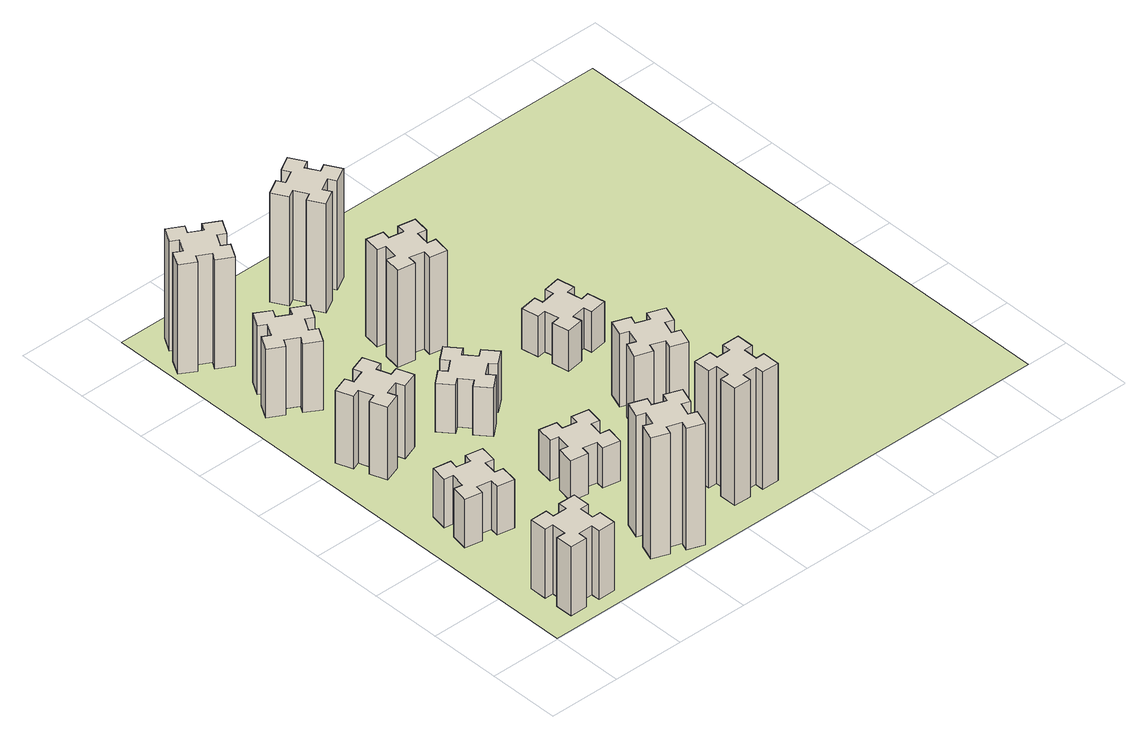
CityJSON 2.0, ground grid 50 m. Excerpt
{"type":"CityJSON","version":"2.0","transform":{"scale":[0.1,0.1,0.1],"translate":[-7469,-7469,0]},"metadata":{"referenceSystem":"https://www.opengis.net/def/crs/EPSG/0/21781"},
"CityObjects":{
"building1":{"type":"Building","attributes":{"class":"1000","function":"1000","usage":"1000","yearOfConstruction":2016,"roofType":"1000","measuredHeight":51,"storeysAboveGround":30,"storeysBelowGround":0},"geometry":[{"type":"Solid","lod":"1","boundaries":[[[[0,1,2,3,4,5,6,7,8,9,10,11,12,13,14,15,16,17,18,19]],[[17,16,20,21]],[[16,15,22,20]],[[15,14,23,22]],[[14,13,24,23]],[[13,12,25,24]],[[12,11,26,25]],[[11,10,27,26]],[[10,9,28,27]],[[9,8,29,28]],[[8,7,30,29]],[[7,6,31,30]],[[6,5,32,31]],[[5,4,33,32]],[[4,3,34,33]],[[3,2,35,34]],[[2,1,36,35]],[[1,0,37,36]],[[0,19,38,37]],[[19,18,39,38]],[[18,17,21,39]],[[24,25,26,27,28,29,30,31,32,33,34,35,36,37,38,39,21,20,22,23]]]]}]},
"building2":{"type":"Building","attributes":{"class":"1000","function":"1000","usage":"1000","yearOfConstruction":2016,"roofType":"1000","measuredHeight":36,"storeysAboveGround":30,"storeysBelowGround":0},"geometry":[{"type":"Solid","lod":"1","boundaries":[[[[40,41,42,43,44,45,46,47,48,49,50,51,52,53,54,55,56,57,58,59]],[[57,56,60,61]],[[56,55,62,60]],[[55,54,63,62]],[[54,53,64,63]],[[53,52,65,64]],[[52,51,66,65]],[[51,50,67,66]],[[50,49,68,67]],[[49,48,69,68]],[[48,47,70,69]],[[47,46,71,70]],[[46,45,72,71]],[[45,44,73,72]],[[44,43,74,73]],[[43,42,75,74]],[[42,41,76,75]],[[41,40,77,76]],[[40,59,78,77]],[[59,58,79,78]],[[58,57,61,79]],[[64,65,66,67,68,69,70,71,72,73,74,75,76,77,78,79,61,60,62,63]]]]}]},
"building3":{"type":"Building","attributes":{"class":"1000","function":"1000","usage":"1000","yearOfConstruction":2016,"roofType":"1000","measuredHeight":54,"storeysAboveGround":30,"storeysBelowGround":0},"geometry":[{"type":"Solid","lod":"1","boundaries":[[[[80,81,82,83,84,85,86,87,88,89,90,91,92,93,94,95,96,97,98,99]],[[97,96,100,101]],[[96,95,102,100]],[[95,94,103,102]],[[94,93,104,103]],[[93,92,105,104]],[[92,91,106,105]],[[91,90,107,106]],[[90,89,108,107]],[[89,88,109,108]],[[88,87,110,109]],[[87,86,111,110]],[[86,85,112,111]],[[85,84,113,112]],[[84,83,114,113]],[[83,82,115,114]],[[82,81,116,115]],[[81,80,117,116]],[[80,99,118,117]],[[99,98,119,118]],[[98,97,101,119]],[[104,105,106,107,108,109,110,111,112,113,114,115,116,117,118,119,101,100,102,103]]]]}]},
"building4":{"type":"Building","attributes":{"class":"1000","function":"1000","usage":"1000","yearOfConstruction":2016,"roofType":"1000","measuredHeight":51,"storeysAboveGround":30,"storeysBelowGround":0},"geometry":[{"type":"Solid","lod":"1","boundaries":[[[[120,121,122,123,124,125,126,127,128,129,130,131,132,133,134,135,136,137,138,139]],[[137,136,140,141]],[[136,135,142,140]],[[135,134,143,142]],[[134,133,144,143]],[[133,132,145,144]],[[132,131,146,145]],[[131,130,147,146]],[[130,129,148,147]],[[129,128,149,148]],[[128,127,150,149]],[[127,126,151,150]],[[126,125,152,151]],[[125,124,153,152]],[[124,123,154,153]],[[123,122,155,154]],[[122,121,156,155]],[[121,120,157,156]],[[120,139,158,157]],[[139,138,159,158]],[[138,137,141,159]],[[144,145,146,147,148,149,150,151,152,153,154,155,156,157,158,159,141,140,142,143]]]]}]},
"building5":{"type":"Building","attributes":{"class":"1000","function":"1000","usage":"1000","yearOfConstruction":2016,"roofType":"1000","measuredHeight":90,"storeysAboveGround":30,"storeysBelowGround":0},"geometry":[{"type":"Solid","lod":"1","boundaries":[[[[160,161,162,163,164,165,166,167,168,169,170,171,172,173,174,175,176,177,178,179]],[[177,176,180,181]],[[176,175,182,180]],[[175,174,183,182]],[[174,173,184,183]],[[173,172,185,184]],[[172,171,186,185]],[[171,170,187,186]],[[170,169,188,187]],[[169,168,189,188]],[[168,167,190,189]],[[167,166,191,190]],[[166,165,192,191]],[[165,164,193,192]],[[164,163,194,193]],[[163,162,195,194]],[[162,161,196,195]],[[161,160,197,196]],[[160,179,198,197]],[[179,178,199,198]],[[178,177,181,199]],[[184,185,186,187,188,189,190,191,192,193,194,195,196,197,198,199,181,180,182,183]]]]}]},
"building6":{"type":"Building","attributes":{"class":"1000","function":"1000","usage":"1000","yearOfConstruction":2016,"roofType":"1000","measuredHeight":81,"storeysAboveGround":30,"storeysBelowGround":0},"geometry":[{"type":"Solid","lod":"1","boundaries":[[[[200,201,202,203,204,205,206,207,208,209,210,211,212,213,214,215,216,217,218,219]],[[217,216,220,221]],[[216,215,222,220]],[[215,214,223,222]],[[214,213,224,223]],[[213,212,225,224]],[[212,211,226,225]],[[211,210,227,226]],[[210,209,228,227]],[[209,208,229,228]],[[208,207,230,229]],[[207,206,231,230]],[[206,205,232,231]],[[205,204,233,232]],[[204,203,234,233]],[[203,202,235,234]],[[202,201,236,235]],[[201,200,237,236]],[[200,219,238,237]],[[219,218,239,238]],[[218,217,221,239]],[[224,225,226,227,228,229,230,231,232,233,234,235,236,237,238,239,221,220,222,223]]]]}]},
"building7":{"type":"Building","attributes":{"class":"1000","function":"1000","usage":"1000","yearOfConstruction":2016,"roofType":"1000","measuredHeight":30,"storeysAboveGround":30,"storeysBelowGround":0},"geometry":[{"type":"Solid","lod":"1","boundaries":[[[[240,241,242,243,244,245,246,247,248,249,250,251,252,253,254,255,256,257,258,259]],[[257,256,260,261]],[[256,255,262,260]],[[255,254,263,262]],[[254,253,264,263]],[[253,252,265,264]],[[252,251,266,265]],[[251,250,267,266]],[[250,249,268,267]],[[249,248,269,268]],[[248,247,270,269]],[[247,246,271,270]],[[246,245,272,271]],[[245,244,273,272]],[[244,243,274,273]],[[243,242,275,274]],[[242,241,276,275]],[[241,240,277,276]],[[240,259,278,277]],[[259,258,279,278]],[[258,257,261,279]],[[264,265,266,267,268,269,270,271,272,273,274,275,276,277,278,279,261,260,262,263]]]]}]},
"building8":{"type":"Building","attributes":{"class":"1000","function":"1000","usage":"1000","yearOfConstruction":2016,"roofType":"1000","measuredHeight":36,"storeysAboveGround":30,"storeysBelowGround":0},"geometry":[{"type":"Solid","lod":"1","boundaries":[[[[280,281,282,283,284,285,286,287,288,289,290,291,292,293,294,295,296,297,298,299]],[[297,296,300,301]],[[296,295,302,300]],[[295,294,303,302]],[[294,293,304,303]],[[293,292,305,304]],[[292,291,306,305]],[[291,290,307,306]],[[290,289,308,307]],[[289,288,309,308]],[[288,287,310,309]],[[287,286,311,310]],[[286,285,312,311]],[[285,284,313,312]],[[284,283,314,313]],[[283,282,315,314]],[[282,281,316,315]],[[281,280,317,316]],[[280,299,318,317]],[[299,298,319,318]],[[298,297,301,319]],[[304,305,306,307,308,309,310,311,312,313,314,315,316,317,318,319,301,300,302,303]]]]}]},
"building9":{"type":"Building","attributes":{"class":"1000","function":"1000","usage":"1000","yearOfConstruction":2016,"roofType":"1000","measuredHeight":87,"storeysAboveGround":30,"storeysBelowGround":0},"geometry":[{"type":"Solid","lod":"1","boundaries":[[[[320,321,322,323,324,325,326,327,328,329,330,331,332,333,334,335,336,337,338,339]],[[337,336,340,341]],[[336,335,342,340]],[[335,334,343,342]],[[334,333,344,343]],[[333,332,345,344]],[[332,331,346,345]],[[331,330,347,346]],[[330,329,348,347]],[[329,328,349,348]],[[328,327,350,349]],[[327,326,351,350]],[[326,325,352,351]],[[325,324,353,352]],[[324,323,354,353]],[[323,322,355,354]],[[322,321,356,355]],[[321,320,357,356]],[[320,339,358,357]],[[339,338,359,358]],[[338,337,341,359]],[[344,345,346,347,348,349,350,351,352,353,354,355,356,357,358,359,341,340,342,343]]]]}]},
"building10":{"type":"Building","attributes":{"class":"1000","function":"1000","usage":"1000","yearOfConstruction":2016,"roofType":"1000","measuredHeight":72,"storeysAboveGround":30,"storeysBelowGround":0},"geometry":[{"type":"Solid","lod":"1","boundaries":[[[[360,361,362,363,364,365,366,367,368,369,370,371,372,373,374,375,376,377,378,379]],[[377,376,380,381]],[[376,375,382,380]],[[375,374,383,382]],[[374,373,384,383]],[[373,372,385,384]],[[372,371,386,385]],[[371,370,387,386]],[[370,369,388,387]],[[369,368,389,388]],[[368,367,390,389]],[[367,366,391,390]],[[366,365,392,391]],[[365,364,393,392]],[[364,363,394,393]],[[363,362,395,394]],[[362,361,396,395]],[[361,360,397,396]],[[360,379,398,397]],[[379,378,399,398]],[[378,377,381,399]],[[384,385,386,387,388,389,390,391,392,393,394,395,396,397,398,399,381,380,382,383]]]]}]},
"building11":{"type":"Building","attributes":{"class":"1000","function":"1000","usage":"1000","yearOfConstruction":2016,"roofType":"1000","measuredHeight":81,"storeysAboveGround":30,"storeysBelowGround":0},"geometry":[{"type":"Solid","lod":"1","boundaries":[[[[400,401,402,403,404,405,406,407,408,409,410,411,412,413,414,415,416,417,418,419]],[[417,416,420,421]],[[416,415,422,420]],[[415,414,423,422]],[[414,413,424,423]],[[413,412,425,424]],[[412,411,426,425]],[[411,410,427,426]],[[410,409,428,427]],[[409,408,429,428]],[[408,407,430,429]],[[407,406,431,430]],[[406,405,432,431]],[[405,404,433,432]],[[404,403,434,433]],[[403,402,435,434]],[[402,401,436,435]],[[401,400,437,436]],[[400,419,438,437]],[[419,418,439,438]],[[418,417,421,439]],[[424,425,426,427,428,429,430,431,432,433,434,435,436,437,438,439,421,420,422,423]]]]}]},
"building12":{"type":"Building","attributes":{"class":"1000","function":"1000","usage":"1000","yearOfConstruction":2016,"roofType":"1000","measuredHeight":54,"storeysAboveGround":30,"storeysBelowGround":0},"geometry":[{"type":"Solid","lod":"1","boundaries":[[[[440,441,442,443,444,445,446,447,448,449,450,451,452,453,454,455,456,457,458,459]],[[457,456,460,461]],[[456,455,462,460]],[[455,454,463,462]],[[454,453,464,463]],[[453,452,465,464]],[[452,451,466,465]],[[451,450,467,466]],[[450,449,468,467]],[[449,448,469,468]],[[448,447,470,469]],[[447,446,471,470]],[[446,445,472,471]],[[445,444,473,472]],[[444,443,474,473]],[[443,442,475,474]],[[442,441,476,475]],[[441,440,477,476]],[[440,459,478,477]],[[459,458,479,478]],[[458,457,461,479]],[[464,465,466,467,468,469,470,471,472,473,474,475,476,477,478,479,461,460,462,463]]]]}]},
"building13":{"type":"Building","attributes":{"class":"1000","function":"1000","usage":"1000","yearOfConstruction":2016,"roofType":"1000","measuredHeight":30,"storeysAboveGround":30,"storeysBelowGround":0},"geometry":[{"type":"Solid","lod":"1","boundaries":[[[[480,481,482,483,484,485,486,487,488,489,490,491,492,493,494,495,496,497,498,499]],[[497,496,500,501]],[[496,495,502,500]],[[495,494,503,502]],[[494,493,504,503]],[[493,492,505,504]],[[492,491,506,505]],[[491,490,507,506]],[[490,489,508,507]],[[489,488,509,508]],[[488,487,510,509]],[[487,486,511,510]],[[486,485,512,511]],[[485,484,513,512]],[[484,483,514,513]],[[483,482,515,514]],[[482,481,516,515]],[[481,480,517,516]],[[480,499,518,517]],[[499,498,519,518]],[[498,497,501,519]],[[504,505,506,507,508,509,510,511,512,513,514,515,516,517,518,519,501,500,502,503]]]]}]},
"landuse1":{"type":"LandUse","attributes":{"name":"plot1","function":"1010"},"geometry":[{"type":"MultiSurface","lod":"1","boundaries":[[[520,521,522,523]]]}]}
},
"vertices":[
[265,325,0],[265,225,0],[205,225,0],[205,105,0],[325,105,0],[325,165,0],[425,165,0],[425,105,0],[545,105,0],[545,225,0],[485,225,0],[485,325,0],[545,325,0],[545,445,0],[425,445,0],[425,385,0],[325,385,0],[325,445,0],[205,445,0],[205,325,0],[325,385,510],[325,445,510],[425,385,510],[425,445,510],[545,445,510],[545,325,510],[485,325,510],[485,225,510],[545,225,510],[545,105,510],[425,105,510],[425,165,510],[325,165,510],[325,105,510],[205,105,510],[205,225,510],[265,225,510],[265,325,510],[205,325,510],[205,445,510],
[307,1016,0],[405,998,0],[395,939,0],[513,918,0],[534,1037,0],[475,1047,0],[492,1145,0],[551,1135,0],[572,1253,0],[454,1274,0],[444,1215,0],[345,1232,0],[356,1291,0],[237,1312,0],[217,1194,0],[276,1184,0],[258,1085,0],[199,1096,0],[178,977,0],[297,957,0],[258,1085,360],[199,1096,360],[276,1184,360],[217,1194,360],[237,1312,360],[356,1291,360],[345,1232,360],[444,1215,360],[454,1274,360],[572,1253,360],[551,1135,360],[492,1145,360],[475,1047,360],[534,1037,360],[513,918,360],[395,939,360],[405,998,360],[307,1016,360],[297,957,360],[178,977,360],
[366,1835,0],[460,1869,0],[480,1813,0],[593,1854,0],[552,1967,0],[496,1946,0],[462,2040,0],[518,2060,0],[477,2173,0],[364,2132,0],[385,2076,0],[291,2042,0],[270,2098,0],[157,2057,0],[199,1944,0],[255,1965,0],[289,1871,0],[233,1850,0],[274,1737,0],[387,1779,0],[289,1871,540],[233,1850,540],[255,1965,540],[199,1944,540],[157,2057,540],[270,2098,540],[291,2042,540],[385,2076,540],[364,2132,540],[477,2173,540],[518,2060,540],[462,2040,540],[496,1946,540],[552,1967,540],[593,1854,540],[480,1813,540],[460,1869,540],[366,1835,540],[387,1779,540],[274,1737,540],
[446,2597,0],[496,2684,0],[548,2654,0],[608,2758,0],[504,2818,0],[474,2766,0],[387,2816,0],[417,2868,0],[313,2928,0],[253,2824,0],[305,2794,0],[255,2707,0],[203,2737,0],[143,2633,0],[247,2573,0],[277,2625,0],[364,2575,0],[334,2523,0],[438,2463,0],[498,2567,0],[364,2575,510],[334,2523,510],[277,2625,510],[247,2573,510],[143,2633,510],[203,2737,510],[255,2707,510],[305,2794,510],[253,2824,510],[313,2928,510],[417,2868,510],[387,2816,510],[474,2766,510],[504,2818,510],[608,2758,510],[548,2654,510],[496,2684,510],[446,2597,510],[498,2567,510],[438,2463,510],
[1029,360,0],[995,266,0],[939,287,0],[897,174,0],[1010,133,0],[1031,189,0],[1125,155,0],[1104,99,0],[1217,57,0],[1258,170,0],[1202,191,0],[1236,285,0],[1292,264,0],[1333,377,0],[1220,418,0],[1200,362,0],[1106,396,0],[1127,452,0],[1014,493,0],[973,380,0],[1106,396,900],[1127,452,900],[1200,362,900],[1220,418,900],[1333,377,900],[1292,264,900],[1236,285,900],[1202,191,900],[1258,170,900],[1217,57,900],[1104,99,900],[1125,155,900],[1031,189,900],[1010,133,900],[897,174,900],[939,287,900],[995,266,900],[1029,360,900],[973,380,900],[1014,493,900],
[374,3406,0],[287,3456,0],[317,3508,0],[213,3568,0],[153,3464,0],[205,3434,0],[155,3347,0],[103,3377,0],[43,3273,0],[147,3213,0],[177,3265,0],[264,3215,0],[234,3163,0],[338,3103,0],[398,3207,0],[346,3237,0],[396,3324,0],[448,3294,0],[508,3398,0],[404,3458,0],[396,3324,810],[448,3294,810],[346,3237,810],[398,3207,810],[338,3103,810],[234,3163,810],[264,3215,810],[177,3265,810],[147,3213,810],[43,3273,810],[103,3377,810],[155,3347,810],[205,3434,810],[153,3464,810],[213,3568,810],[317,3508,810],[287,3456,810],[374,3406,810],[404,3458,810],[508,3398,810],
[1016,1084,0],[998,985,0],[939,996,0],[918,877,0],[1037,857,0],[1047,916,0],[1145,898,0],[1135,839,0],[1253,818,0],[1274,937,0],[1215,947,0],[1232,1045,0],[1291,1035,0],[1312,1153,0],[1194,1174,0],[1184,1115,0],[1085,1132,0],[1096,1191,0],[977,1212,0],[957,1094,0],[1085,1132,300],[1096,1191,300],[1184,1115,300],[1194,1174,300],[1312,1153,300],[1291,1035,300],[1232,1045,300],[1215,947,300],[1274,937,300],[1253,818,300],[1135,839,300],[1145,898,300],[1047,916,300],[1037,857,300],[918,877,300],[939,996,300],[998,985,300],[1016,1084,300],[957,1094,300],[977,1212,300],
[983,1972,0],[906,1907,0],[868,1953,0],[776,1876,0],[853,1784,0],[899,1823,0],[963,1746,0],[917,1708,0],[994,1616,0],[1086,1693,0],[1048,1739,0],[1124,1803,0],[1163,1757,0],[1255,1834,0],[1178,1926,0],[1132,1888,0],[1067,1964,0],[1113,2003,0],[1036,2095,0],[944,2018,0],[1067,1964,360],[1113,2003,360],[1132,1888,360],[1178,1926,360],[1255,1834,360],[1163,1757,360],[1124,1803,360],[1048,1739,360],[1086,1693,360],[994,1616,360],[917,1708,360],[963,1746,360],[899,1823,360],[853,1784,360],[776,1876,360],[868,1953,360],[906,1907,360],[983,1972,360],[944,2018,360],[1036,2095,360],
[1865,325,0],[1865,425,0],[1925,425,0],[1925,545,0],[1805,545,0],[1805,485,0],[1705,485,0],[1705,545,0],[1585,545,0],[1585,425,0],[1645,425,0],[1645,325,0],[1585,325,0],[1585,205,0],[1705,205,0],[1705,265,0],[1805,265,0],[1805,205,0],[1925,205,0],[1925,325,0],[1805,265,870],[1805,205,870],[1705,265,870],[1705,205,870],[1585,205,870],[1585,325,870],[1645,325,870],[1645,425,870],[1585,425,870],[1585,545,870],[1705,545,870],[1705,485,870],[1805,485,870],[1805,545,870],[1925,545,870],[1925,425,870],[1865,425,870],[1865,325,870],[1925,325,870],[1925,205,870],
[1315,2527,0],[1332,2625,0],[1391,2615,0],[1412,2733,0],[1294,2754,0],[1284,2695,0],[1185,2712,0],[1196,2771,0],[1077,2792,0],[1057,2674,0],[1116,2664,0],[1098,2565,0],[1039,2576,0],[1018,2457,0],[1137,2437,0],[1147,2496,0],[1245,2478,0],[1235,2419,0],[1353,2398,0],[1374,2517,0],[1245,2478,720],[1235,2419,720],[1147,2496,720],[1137,2437,720],[1018,2457,720],[1039,2576,720],[1098,2565,720],[1116,2664,720],[1057,2674,720],[1077,2792,720],[1196,2771,720],[1185,2712,720],[1284,2695,720],[1294,2754,720],[1412,2733,720],[1391,2615,720],[1332,2625,720],[1315,2527,720],[1374,2517,720],[1353,2398,720],
[1104,3456,0],[1017,3406,0],[987,3458,0],[883,3398,0],[943,3294,0],[995,3324,0],[1045,3237,0],[993,3207,0],[1053,3103,0],[1157,3163,0],[1127,3215,0],[1214,3265,0],[1244,3213,0],[1348,3273,0],[1288,3377,0],[1236,3347,0],[1186,3434,0],[1238,3464,0],[1178,3568,0],[1074,3508,0],[1186,3434,810],[1238,3464,810],[1236,3347,810],[1288,3377,810],[1348,3273,810],[1244,3213,810],[1214,3265,810],[1127,3215,810],[1157,3163,810],[1053,3103,810],[993,3207,810],[1045,3237,810],[995,3324,810],[943,3294,810],[883,3398,810],[987,3458,810],[1017,3406,810],[1104,3456,810],[1074,3508,810],[1178,3568,810],
[1769,1300,0],[1735,1206,0],[1679,1227,0],[1637,1114,0],[1750,1073,0],[1771,1129,0],[1865,1095,0],[1844,1039,0],[1957,997,0],[1998,1110,0],[1942,1131,0],[1976,1225,0],[2032,1204,0],[2073,1317,0],[1960,1358,0],[1940,1302,0],[1846,1336,0],[1867,1392,0],[1754,1433,0],[1713,1320,0],[1846,1336,540],[1867,1392,540],[1940,1302,540],[1960,1358,540],[2073,1317,540],[2032,1204,540],[1976,1225,540],[1942,1131,540],[1998,1110,540],[1957,997,540],[1844,1039,540],[1865,1095,540],[1771,1129,540],[1750,1073,540],[1637,1114,540],[1679,1227,540],[1735,1206,540],[1769,1300,540],[1713,1320,540],[1754,1433,540],
[1972,1925,0],[1955,2024,0],[2014,2034,0],[1993,2152,0],[1875,2131,0],[1885,2072,0],[1787,2055,0],[1777,2114,0],[1658,2093,0],[1679,1975,0],[1738,1985,0],[1756,1887,0],[1697,1877,0],[1717,1758,0],[1836,1779,0],[1825,1838,0],[1924,1856,0],[1934,1797,0],[2052,1817,0],[2031,1936,0],[1924,1856,300],[1934,1797,300],[1825,1838,300],[1836,1779,300],[1717,1758,300],[1697,1877,300],[1756,1887,300],[1738,1985,300],[1679,1975,300],[1658,2093,300],[1777,2114,300],[1787,2055,300],[1885,2072,300],[1875,2131,300],[1993,2152,300],[2014,2034,300],[1955,2024,300],[1972,1925,300],[2031,1936,300],[2052,1817,300],
[5,3705,0],[3705,3705,0],[3705,5,0],[5,5,0]
]}
